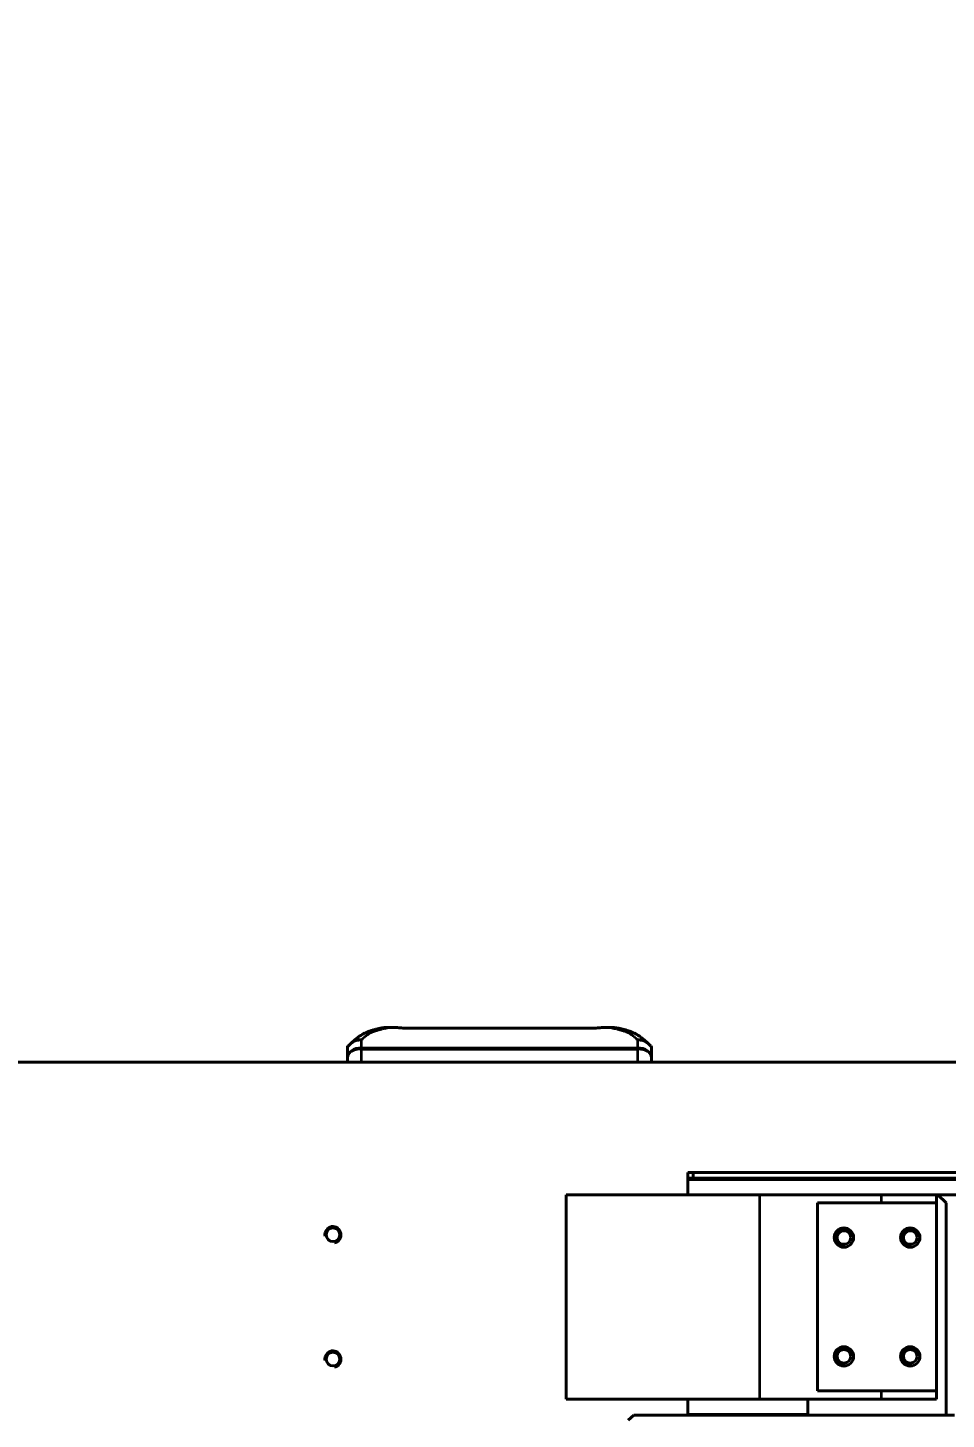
# Model space of a CAD drawing. Header units: millimetres. Extents: x 0 to 11890, y 0 to 8410.
# Drawn here: x 3076 to 3409, y 6450 to 6954 of the extents above; entities that cross this region are included whole.
import ezdxf

# ---------------------------------------------------------------- set-up
doc = ezdxf.new("R2010")
doc.units = ezdxf.units.MM
doc.header["$LTSCALE"] = 10
for name, color, linetype, lineweight in [('가시적인 것(ISO)', 3, 'Continuous', 40), ('가시적인 좁은 것(ISO)', 3, 'Continuous', 35), ('치수(ISO)', 2, 'Continuous', 25)]:
    doc.layers.add(name, color=color, linetype=linetype, lineweight=lineweight)
doc.styles.add('치수 텍스트_PSTEK_POSCO', font='isocp.shx')
doc.dimstyles.new('치수_PSTEK_POSCO', dxfattribs={"dimscale": 10, "dimtxt": 3, "dimasz": 2, "dimexe": 2, "dimexo": 2.5, "dimgap": 1, "dimtad": 1, "dimrnd": 1e-08, "dimdsep": 46, "dimtxsty": '치수 텍스트_PSTEK_POSCO', "dimcen": 0.09, "dimdle": 10, "dimclrd": 7, "dimclre": 7, "dimclrt": 2, "dimadec": 1, "dimazin": 2, "dimtfac": 1, "dimtmove": 0, "dimatfit": 3, "dimfxl": 0, "dimtolj": 1, "dimlwd": -1, "dimlwe": -1, "dimarcsym": 0})

# ---------------------------------------------------------------- blocks, each defined once
blk = doc.blocks.new('*D33')
at = {"layer": 'Defpoints', "color": 0}
for p in [(2184.83, 7619.6), (8116.83, 6944.6), (2184.83, 6219.6)]:
    blk.add_point(p, dxfattribs=at)
at = {"layer": '치수(ISO)', "color": 7}
for p, q in [((2184.83, 6269.6), (2184.83, 7659.6)), ((8116.83, 6994.6), (8116.83, 7659.6)), ((8076.83, 7619.6), (2224.83, 7619.6))]:
    blk.add_line(p, q, dxfattribs=at)
for points in [[(2224.83, 7626.26), (2224.83, 7612.93), (2184.83, 7619.6)], [(8076.83, 7626.26), (8076.83, 7612.93), (8116.83, 7619.6)]]:
    blk.add_solid(points, dxfattribs=at)
at = {"layer": '치수(ISO)', "color": 2, "insert": (5073.92, 7669.62), "char_height": 60, "attachment_point": 4, "style": '치수 텍스트_PSTEK_POSCO'}
blk.add_mtext('\\A1;5932', dxfattribs=at)
blk = doc.blocks.new('*D39')
at = {"layer": 'Defpoints', "color": 0}
for p in [(2406.83, 7439.6), (1606.83, 5027.6), (4228.33, 5027.6)]:
    blk.add_point(p, dxfattribs=at)
at = {"layer": '치수(ISO)', "color": 7}
for p, q in [((2356.83, 7439.6), (1566.83, 7439.6)), ((1606.83, 7399.6), (1606.83, 5067.6)), ((4178.33, 5027.6), (1566.83, 5027.6))]:
    blk.add_line(p, q, dxfattribs=at)
for points in [[(1600.16, 7399.6), (1613.49, 7399.6), (1606.83, 7439.6)], [(1600.16, 5067.6), (1613.49, 5067.6), (1606.83, 5027.6)]]:
    blk.add_solid(points, dxfattribs=at)
at = {"layer": '치수(ISO)', "color": 2, "insert": (1556.82, 6159.03), "char_height": 60, "attachment_point": 4, "rotation": 90, "style": '치수 텍스트_PSTEK_POSCO'}
blk.add_mtext('\\A1;2412', dxfattribs=at)

msp = doc.modelspace()

# ---------------------------------------------------------------- linework, layer by layer
at = {"layer": '가시적인 것(ISO)'}
for p, q in [((3209.679, 6592.097), (3206.276, 6592.097)), ((3282.076, 6591.926), (3212.076, 6591.926)), ((3287.877, 6592.097), (3284.474, 6592.097)), ((3192.076, 6581.308), (3192.076, 6585.109)), ((3192.076, 6579.597), (3192.076, 6581.308)), ((3302.076, 6585.109), (3302.076, 6581.308)), ((3302.076, 6581.308), (3302.076, 6579.597)), ((3953.826, 6579.597), (2998.826, 6579.597)), ((3315.147, 6539.597), (3315.147, 6537.597)), ((3317.147, 6539.597), (3315.147, 6539.597)), ((3315.147, 6537.597), (3317.147, 6537.597)), ((3315.147, 6537.597), (3315.147, 6537.097)), ((3315.147, 6531.597), (3315.147, 6537.097)), ((3317.147, 6537.597), (3317.147, 6539.597)), ((3960.326, 6539.597), (3317.147, 6539.597)), ((3317.147, 6537.597), (3960.326, 6537.597)), ((3341.147, 6531.597), (3271.147, 6531.597)), ((3271.147, 6531.597), (3271.147, 6457.597)), ((3341.147, 6531.597), (3385.147, 6531.597)), ((3385.147, 6531.597), (3405.147, 6531.597)), ((3405.147, 6528.597), (3405.147, 6531.597)), ((3405.147, 6531.597), (3405.647, 6531.597)), ((3405.647, 6531.597), (3816.147, 6531.597)), ((3405.647, 6531.597), (3408.647, 6528.597)), ((3362.147, 6528.597), (3385.147, 6528.597)), ((3362.147, 6460.597), (3362.147, 6528.597)), ((3405.147, 6528.597), (3385.147, 6528.597)), ((3405.147, 6528.597), (3405.147, 6460.597)), ((3408.647, 6528.597), (3408.647, 6451.854)), ((3385.147, 6460.597), (3362.147, 6460.597)), ((3385.147, 6460.597), (3405.147, 6460.597)), ((3405.147, 6457.597), (3405.147, 6460.597)), ((3271.147, 6457.597), (3341.147, 6457.597)), ((3315.147, 6452.097), (3315.147, 6457.597)), ((3385.147, 6457.597), (3341.147, 6457.597)), ((3358.647, 6451.854), (3358.647, 6457.597)), ((3405.147, 6457.597), (3385.147, 6457.597)), ((3293.647, 6449.974), (3295.647, 6451.854)), ((3295.647, 6451.854), (3411.647, 6451.854)), ((3315.147, 6452.097), (3315.147, 6451.854))]:
    msp.add_line(p, q, dxfattribs=at)
for centre, radius in [((3186.826, 6517.097), 2.459), ((3371.647, 6516.097), 3.5), ((3371.647, 6516.097), 2.458), ((3395.647, 6516.097), 3.5), ((3395.647, 6516.097), 2.458), ((3371.647, 6473.097), 3.5), ((3371.647, 6473.097), 2.458), ((3395.647, 6473.097), 3.5), ((3395.647, 6473.097), 2.458), ((3186.826, 6472.097), 2.459)]:
    msp.add_circle(centre, radius, dxfattribs=at)
for centre, start_param, end_param in [((3212.076, 6594.513), 4.3898616, 4.712389), ((3282.076, 6594.513), 4.712389, 5.0349164)]:
    msp.add_ellipse(centre, major_axis=(6, 0), ratio=0.4311095, start_param=start_param, end_param=end_param, dxfattribs=at)
for points, knots in [([(3193.334, 6586.337), (3193.465, 6586.463), (3193.598, 6586.59), (3193.734, 6586.717), (3193.87, 6586.845), (3194.009, 6586.974), (3194.152, 6587.103), (3194.17, 6587.12), (3194.188, 6587.136), (3194.206, 6587.152), (3194.287, 6587.226), (3194.37, 6587.3), (3194.453, 6587.375), (3194.498, 6587.415), (3194.544, 6587.455), (3194.59, 6587.495), (3194.63, 6587.531), (3194.671, 6587.566), (3194.711, 6587.601), (3194.747, 6587.632), (3194.782, 6587.663), (3194.818, 6587.694), (3194.872, 6587.74), (3194.926, 6587.786), (3194.981, 6587.832), (3195.005, 6587.853), (3195.03, 6587.873), (3195.054, 6587.893), (3195.076, 6587.912), (3195.099, 6587.931), (3195.121, 6587.95), (3195.169, 6587.989), (3195.217, 6588.029), (3195.265, 6588.068), (3195.276, 6588.077), (3195.287, 6588.086), (3195.298, 6588.095), (3195.381, 6588.162), (3195.465, 6588.23), (3195.551, 6588.297), (3195.555, 6588.301), (3195.56, 6588.305), (3195.565, 6588.309), (3195.646, 6588.373), (3195.729, 6588.437), (3195.814, 6588.502), (3195.837, 6588.519), (3195.86, 6588.537), (3195.884, 6588.555), (3195.951, 6588.605), (3196.019, 6588.656), (3196.088, 6588.707), (3196.133, 6588.74), (3196.179, 6588.773), (3196.225, 6588.806), (3196.275, 6588.842), (3196.325, 6588.878), (3196.376, 6588.913), (3196.447, 6588.963), (3196.52, 6589.013), (3196.594, 6589.063), (3196.622, 6589.082), (3196.65, 6589.101), (3196.679, 6589.12), (3196.705, 6589.138), (3196.731, 6589.155), (3196.757, 6589.172), (3196.783, 6589.19), (3196.81, 6589.207), (3196.836, 6589.224), (3196.889, 6589.258), (3196.942, 6589.293), (3196.996, 6589.327), (3197.068, 6589.372), (3197.14, 6589.417), (3197.214, 6589.461), (3197.251, 6589.484), (3197.289, 6589.506), (3197.327, 6589.529), (3197.365, 6589.551), (3197.404, 6589.574), (3197.443, 6589.597), (3197.461, 6589.607), (3197.479, 6589.617), (3197.497, 6589.628), (3197.519, 6589.64), (3197.54, 6589.653), (3197.562, 6589.665), (3197.569, 6589.669), (3197.576, 6589.673), (3197.583, 6589.677), (3197.587, 6589.679), (3197.59, 6589.68), (3197.593, 6589.682), (3197.603, 6589.688), (3197.613, 6589.694), (3197.623, 6589.699), (3197.639, 6589.708), (3197.655, 6589.717), (3197.67, 6589.725), (3197.675, 6589.728), (3197.68, 6589.731), (3197.685, 6589.733), (3197.766, 6589.778), (3197.848, 6589.822), (3197.931, 6589.866), (3197.962, 6589.882), (3197.993, 6589.898), (3198.023, 6589.913), (3198.158, 6589.983), (3198.295, 6590.05), (3198.433, 6590.115), (3198.517, 6590.155), (3198.602, 6590.195), (3198.687, 6590.233), (3198.708, 6590.243), (3198.729, 6590.252), (3198.75, 6590.261), (3198.772, 6590.271), (3198.793, 6590.281), (3198.815, 6590.29), (3198.858, 6590.309), (3198.901, 6590.328), (3198.943, 6590.346), (3199.112, 6590.419), (3199.283, 6590.489), (3199.456, 6590.557), (3199.472, 6590.563), (3199.487, 6590.569), (3199.503, 6590.575), (3199.656, 6590.635), (3199.811, 6590.692), (3199.968, 6590.749), (3200.071, 6590.786), (3200.175, 6590.822), (3200.28, 6590.858), (3200.345, 6590.88), (3200.411, 6590.903), (3200.477, 6590.924), (3200.676, 6590.99), (3200.877, 6591.054), (3201.08, 6591.115), (3201.215, 6591.156), (3201.35, 6591.196), (3201.487, 6591.235), (3201.624, 6591.274), (3201.761, 6591.312), (3201.899, 6591.35), (3202.037, 6591.387), (3202.176, 6591.424), (3202.315, 6591.46), (3202.372, 6591.475), (3202.429, 6591.49), (3202.486, 6591.505), (3202.569, 6591.526), (3202.651, 6591.546), (3202.734, 6591.567), (3202.815, 6591.587), (3202.896, 6591.607), (3202.978, 6591.627), (3203.059, 6591.647), (3203.14, 6591.666), (3203.222, 6591.686), (3203.302, 6591.705), (3203.383, 6591.724), (3203.464, 6591.743), (3203.502, 6591.752), (3203.541, 6591.761), (3203.58, 6591.77)], [0.003233251, 0.003233251, 0.003233251, 0.003233251, 0.004199145, 0.004199145, 0.004199145, 0.00516504, 0.00516504, 0.00516504, 0.005286522, 0.005286522, 0.005286522, 0.0058355, 0.0058355, 0.0058355, 0.006130935, 0.006130935, 0.006130935, 0.006389645, 0.006389645, 0.006389645, 0.006613882, 0.006613882, 0.006613882, 0.006949636, 0.006949636, 0.006949636, 0.007096829, 0.007096829, 0.007096829, 0.007232086, 0.007232086, 0.007232086, 0.00751631, 0.00751631, 0.00751631, 0.007579776, 0.007579776, 0.007579776, 0.008062724, 0.008062724, 0.008062724, 0.00808994, 0.00808994, 0.00808994, 0.008545671, 0.008545671, 0.008545671, 0.008671093, 0.008671093, 0.008671093, 0.009028618, 0.009028618, 0.009028618, 0.009261074, 0.009261074, 0.009261074, 0.009511565, 0.009511565, 0.009511565, 0.009861555, 0.009861555, 0.009861555, 0.009994513, 0.009994513, 0.009994513, 0.010115249, 0.010115249, 0.010115249, 0.010235986, 0.010235986, 0.010235986, 0.01047746, 0.01047746, 0.01047746, 0.01079726, 0.01079726, 0.01079726, 0.010960407, 0.010960407, 0.010960407, 0.011125515, 0.011125515, 0.011125515, 0.011201881, 0.011201881, 0.011201881, 0.011293358, 0.011293358, 0.011293358, 0.011322618, 0.011322618, 0.011322618, 0.011335706, 0.011335706, 0.011335706, 0.011378084, 0.011378084, 0.011378084, 0.011443354, 0.011443354, 0.011443354, 0.011462808, 0.011462808, 0.011462808, 0.011801185, 0.011801185, 0.011801185, 0.011926302, 0.011926302, 0.011926302, 0.012474965, 0.012474965, 0.012474965, 0.012810157, 0.012810157, 0.012810157, 0.012892196, 0.012892196, 0.012892196, 0.012977225, 0.012977225, 0.012977225, 0.013143492, 0.013143492, 0.013143492, 0.013799193, 0.013799193, 0.013799193, 0.013858091, 0.013858091, 0.013858091, 0.014439257, 0.014439257, 0.014439257, 0.014823985, 0.014823985, 0.014823985, 0.015064666, 0.015064666, 0.015064666, 0.01578988, 0.01578988, 0.01578988, 0.016272827, 0.016272827, 0.016272827, 0.016755774, 0.016755774, 0.016755774, 0.017238721, 0.017238721, 0.017238721, 0.017436642, 0.017436642, 0.017436642, 0.017721669, 0.017721669, 0.017721669, 0.01800108, 0.01800108, 0.01800108, 0.018279464, 0.018279464, 0.018279464, 0.018555258, 0.018555258, 0.018555258, 0.018687563, 0.018687563, 0.018687563, 0.018687563]), ([(3203.58, 6591.77), (3203.629, 6591.782), (3203.678, 6591.793), (3203.776, 6591.815), (3203.825, 6591.825), (3203.874, 6591.836)], [0.000000133, 0.000000133, 0.000000133, 0.000000133, 0.015182265, 0.015182265, 0.030364354, 0.030364354, 0.030364354, 0.030364354]), ([(3203.874, 6591.836), (3203.965, 6591.855), (3204.055, 6591.873), (3204.145, 6591.89), (3204.237, 6591.907), (3204.329, 6591.924), (3204.42, 6591.939), (3204.513, 6591.955), (3204.606, 6591.969), (3204.699, 6591.983), (3204.75, 6591.99), (3204.8, 6591.997), (3204.851, 6592.003), (3204.923, 6592.013), (3204.996, 6592.022), (3205.069, 6592.03), (3205.138, 6592.037), (3205.207, 6592.044), (3205.276, 6592.051), (3205.304, 6592.053), (3205.332, 6592.056), (3205.361, 6592.058), (3205.398, 6592.061), (3205.436, 6592.064), (3205.473, 6592.067), (3205.49, 6592.068), (3205.508, 6592.07), (3205.525, 6592.071), (3205.539, 6592.072), (3205.552, 6592.073), (3205.566, 6592.074), (3205.58, 6592.075), (3205.594, 6592.075), (3205.607, 6592.076), (3205.625, 6592.077), (3205.642, 6592.078), (3205.66, 6592.079), (3205.67, 6592.08), (3205.68, 6592.081), (3205.69, 6592.081), (3205.739, 6592.084), (3205.787, 6592.086), (3205.836, 6592.088), (3205.891, 6592.09), (3205.947, 6592.092), (3206.002, 6592.094), (3206.009, 6592.094), (3206.016, 6592.094), (3206.022, 6592.094), (3206.068, 6592.095), (3206.113, 6592.096), (3206.159, 6592.096), (3206.207, 6592.097), (3206.256, 6592.097), (3206.305, 6592.097), (3206.35, 6592.097), (3206.396, 6592.097), (3206.441, 6592.096), (3206.446, 6592.096), (3206.452, 6592.096), (3206.457, 6592.096), (3206.462, 6592.095), (3206.468, 6592.095), (3206.473, 6592.095), (3206.478, 6592.095), (3206.483, 6592.095), (3206.489, 6592.095), (3206.494, 6592.095), (3206.499, 6592.095), (3206.504, 6592.095), (3206.51, 6592.095), (3206.515, 6592.094), (3206.52, 6592.094), (3206.56, 6592.093), (3206.601, 6592.092), (3206.641, 6592.091), (3206.678, 6592.09), (3206.715, 6592.088), (3206.751, 6592.087), (3206.785, 6592.085), (3206.819, 6592.084), (3206.852, 6592.082), (3206.883, 6592.08), (3206.913, 6592.079), (3206.943, 6592.077), (3206.97, 6592.075), (3206.997, 6592.074), (3207.024, 6592.072), (3207.048, 6592.07), (3207.072, 6592.069), (3207.096, 6592.067), (3207.116, 6592.066), (3207.137, 6592.064), (3207.158, 6592.063), (3207.176, 6592.061), (3207.193, 6592.06), (3207.212, 6592.06), (3207.22, 6592.059), (3207.229, 6592.059), (3207.238, 6592.059)], [0, 0, 0, 0, 0.0002782366, 0.0002782366, 0.0002782366, 0.0005605541, 0.0005605541, 0.0005605541, 0.0008464323, 0.0008464323, 0.0008464323, 0.001001373, 0.001001373, 0.001001373, 0.0012249284, 0.0012249284, 0.0012249284, 0.0014377087, 0.0014377087, 0.0014377087, 0.0015241652, 0.0015241652, 0.0015241652, 0.0016398396, 0.0016398396, 0.0016398396, 0.0016928743, 0.0016928743, 0.0016928743, 0.0017351528, 0.0017351528, 0.0017351528, 0.0017774767, 0.0017774767, 0.0017774767, 0.0018314305, 0.0018314305, 0.0018314305, 0.001862285, 0.001862285, 0.001862285, 0.0020125759, 0.0020125759, 0.0020125759, 0.0021833571, 0.0021833571, 0.0021833571, 0.0022038293, 0.0022038293, 0.0022038293, 0.0023438397, 0.0023438397, 0.0023438397, 0.002494075, 0.002494075, 0.002494075, 0.0026341018, 0.0026341018, 0.0026341018, 0.0026503416, 0.0026503416, 0.0026503416, 0.0026665889, 0.0026665889, 0.0026665889, 0.0026828443, 0.0026828443, 0.0026828443, 0.0026991084, 0.0026991084, 0.0026991084, 0.0027153818, 0.0027153818, 0.0027153818, 0.0028389585, 0.0028389585, 0.0028389585, 0.0029523794, 0.0029523794, 0.0029523794, 0.003055652, 0.003055652, 0.003055652, 0.0031487834, 0.0031487834, 0.0031487834, 0.0032317941, 0.0032317941, 0.0032317941, 0.0033047538, 0.0033047538, 0.0033047538, 0.0033679015, 0.0033679015, 0.0033679015, 0.0034221447, 0.0034221447, 0.0034221447, 0.0034487741, 0.0034487741, 0.0034487741, 0.0034487741]), ([(3210.175, 6592.059), (3210.123, 6592.066), (3210.072, 6592.073), (3209.899, 6592.091), (3209.784, 6592.097), (3209.678, 6592.097)], [-0.883783758, -0.883783758, -0.883783758, -0.883783758, -0.864738122, -0.864738122, -0.81774663, -0.81774663, -0.81774663, -0.81774663]), ([(3284.474, 6592.097), (3284.339, 6592.097), (3284.2, 6592.087), (3284.034, 6592.067), (3284.006, 6592.063), (3283.978, 6592.059)], [0.677428624, 0.677428624, 0.677428624, 0.677428624, 0.744888063, 0.744888063, 0.758175336, 0.758175336, 0.758175336, 0.758175336]), ([(3286.915, 6592.059), (3287.109, 6592.059), (3287.687, 6592.134), (3289.165, 6592.035), (3289.721, 6591.953), (3290.278, 6591.836)], [-0.44873377, -0.44873377, -0.44873377, -0.44873377, -0.17185275, -0.17185275, -0.00000103, -0.00000103, -0.00000103, -0.00000103]), ([(3290.278, 6591.836), (3290.328, 6591.825), (3290.377, 6591.815), (3290.475, 6591.793), (3290.524, 6591.782), (3290.573, 6591.77)], [0.000001788, 0.000001788, 0.000001788, 0.000001788, 0.015183519, 0.015183519, 0.03036562, 0.03036562, 0.03036562, 0.03036562]), ([(3290.573, 6591.77), (3290.612, 6591.761), (3290.65, 6591.752), (3290.689, 6591.743), (3290.77, 6591.724), (3290.851, 6591.705), (3290.931, 6591.686), (3291.013, 6591.666), (3291.094, 6591.647), (3291.175, 6591.627), (3291.256, 6591.607), (3291.337, 6591.587), (3291.418, 6591.567), (3291.501, 6591.546), (3291.584, 6591.526), (3291.667, 6591.505), (3292.002, 6591.419), (3292.335, 6591.33), (3292.664, 6591.235), (3293.006, 6591.138), (3293.343, 6591.034), (3293.676, 6590.924), (3293.744, 6590.902), (3293.813, 6590.879), (3293.881, 6590.855), (3293.983, 6590.82), (3294.084, 6590.785), (3294.185, 6590.749), (3294.347, 6590.691), (3294.507, 6590.631), (3294.665, 6590.569), (3294.676, 6590.565), (3294.686, 6590.561), (3294.697, 6590.557), (3294.718, 6590.548), (3294.74, 6590.54), (3294.762, 6590.531), (3294.794, 6590.518), (3294.826, 6590.505), (3294.858, 6590.493), (3294.922, 6590.467), (3294.985, 6590.441), (3295.049, 6590.414), (3295.103, 6590.392), (3295.156, 6590.369), (3295.209, 6590.346), (3295.252, 6590.328), (3295.295, 6590.309), (3295.338, 6590.29), (3295.367, 6590.277), (3295.396, 6590.265), (3295.424, 6590.252), (3295.438, 6590.246), (3295.452, 6590.239), (3295.466, 6590.233), (3295.551, 6590.195), (3295.636, 6590.155), (3295.72, 6590.115), (3295.866, 6590.046), (3296.01, 6589.975), (3296.151, 6589.902), (3296.175, 6589.89), (3296.198, 6589.878), (3296.222, 6589.866), (3296.305, 6589.822), (3296.387, 6589.778), (3296.468, 6589.733), (3296.48, 6589.727), (3296.491, 6589.721), (3296.502, 6589.715), (3296.511, 6589.709), (3296.52, 6589.704), (3296.53, 6589.699), (3296.535, 6589.696), (3296.54, 6589.693), (3296.545, 6589.69), (3296.55, 6589.688), (3296.555, 6589.685), (3296.56, 6589.682), (3296.57, 6589.677), (3296.579, 6589.672), (3296.589, 6589.666), (3296.617, 6589.65), (3296.646, 6589.634), (3296.674, 6589.617), (3296.686, 6589.611), (3296.698, 6589.604), (3296.71, 6589.597), (3296.754, 6589.571), (3296.798, 6589.545), (3296.842, 6589.519), (3296.875, 6589.5), (3296.907, 6589.48), (3296.939, 6589.461), (3297.013, 6589.417), (3297.085, 6589.372), (3297.156, 6589.327), (3297.159, 6589.325), (3297.163, 6589.323), (3297.166, 6589.321), (3297.272, 6589.254), (3297.375, 6589.187), (3297.476, 6589.119), (3297.504, 6589.1), (3297.532, 6589.082), (3297.559, 6589.063), (3297.632, 6589.014), (3297.703, 6588.965), (3297.774, 6588.915), (3297.826, 6588.879), (3297.877, 6588.843), (3297.928, 6588.806), (3297.972, 6588.774), (3298.016, 6588.743), (3298.059, 6588.711), (3298.106, 6588.676), (3298.152, 6588.642), (3298.198, 6588.608), (3298.221, 6588.591), (3298.244, 6588.574), (3298.267, 6588.556), (3298.29, 6588.539), (3298.312, 6588.522), (3298.335, 6588.505), (3298.421, 6588.439), (3298.505, 6588.374), (3298.588, 6588.309), (3298.591, 6588.306), (3298.595, 6588.303), (3298.599, 6588.3), (3298.685, 6588.232), (3298.77, 6588.164), (3298.853, 6588.097), (3298.864, 6588.087), (3298.876, 6588.078), (3298.888, 6588.068), (3298.936, 6588.029), (3298.984, 6587.989), (3299.031, 6587.95), (3299.053, 6587.931), (3299.075, 6587.913), (3299.097, 6587.895), (3299.122, 6587.874), (3299.147, 6587.853), (3299.171, 6587.832), (3299.226, 6587.786), (3299.28, 6587.74), (3299.334, 6587.694), (3299.37, 6587.663), (3299.406, 6587.632), (3299.441, 6587.601), (3299.482, 6587.566), (3299.522, 6587.531), (3299.563, 6587.496), (3299.609, 6587.455), (3299.654, 6587.415), (3299.699, 6587.375), (3299.783, 6587.3), (3299.866, 6587.226), (3299.947, 6587.152), (3299.965, 6587.136), (3299.983, 6587.12), (3300.001, 6587.103), (3300.143, 6586.974), (3300.282, 6586.846), (3300.417, 6586.718), (3300.554, 6586.59), (3300.688, 6586.463), (3300.819, 6586.337)], [0, 0, 0, 0, 0.000132875, 0.000132875, 0.000132875, 0.000409796, 0.000409796, 0.000409796, 0.000689222, 0.000689222, 0.000689222, 0.000968866, 0.000968866, 0.000968866, 0.001255397, 0.001255397, 0.001255397, 0.002418546, 0.002418546, 0.002418546, 0.003626436, 0.003626436, 0.003626436, 0.003875465, 0.003875465, 0.003875465, 0.004248709, 0.004248709, 0.004248709, 0.004844331, 0.004844331, 0.004844331, 0.004884079, 0.004884079, 0.004884079, 0.004965439, 0.004965439, 0.004965439, 0.005086547, 0.005086547, 0.005086547, 0.005328764, 0.005328764, 0.005328764, 0.00553487, 0.00553487, 0.00553487, 0.005700532, 0.005700532, 0.005700532, 0.005813197, 0.005813197, 0.005813197, 0.005867123, 0.005867123, 0.005867123, 0.006202047, 0.006202047, 0.006202047, 0.006782063, 0.006782063, 0.006782063, 0.006878157, 0.006878157, 0.006878157, 0.00721921, 0.00721921, 0.00721921, 0.007266496, 0.007266496, 0.007266496, 0.007304764, 0.007304764, 0.007304764, 0.00732705, 0.00732705, 0.00732705, 0.007347585, 0.007347585, 0.007347585, 0.007387604, 0.007387604, 0.007387604, 0.007508713, 0.007508713, 0.007508713, 0.007560329, 0.007560329, 0.007560329, 0.007750929, 0.007750929, 0.007750929, 0.007893939, 0.007893939, 0.007893939, 0.008219986, 0.008219986, 0.008219986, 0.008235362, 0.008235362, 0.008235362, 0.008719795, 0.008719795, 0.008719795, 0.008852523, 0.008852523, 0.008852523, 0.009204228, 0.009204228, 0.009204228, 0.009463177, 0.009463177, 0.009463177, 0.009688661, 0.009688661, 0.009688661, 0.009930878, 0.009930878, 0.009930878, 0.010051986, 0.010051986, 0.010051986, 0.010173094, 0.010173094, 0.010173094, 0.01063631, 0.01063631, 0.01063631, 0.010657527, 0.010657527, 0.010657527, 0.011141961, 0.011141961, 0.011141961, 0.011209703, 0.011209703, 0.011209703, 0.011493975, 0.011493975, 0.011493975, 0.011626394, 0.011626394, 0.011626394, 0.011776572, 0.011776572, 0.011776572, 0.012110827, 0.012110827, 0.012110827, 0.012337126, 0.012337126, 0.012337126, 0.01259526, 0.01259526, 0.01259526, 0.012892149, 0.012892149, 0.012892149, 0.013442277, 0.013442277, 0.013442277, 0.013564126, 0.013564126, 0.013564126, 0.014529867, 0.014529867, 0.014529867, 0.015501858, 0.015501858, 0.015501858, 0.015501858]), ([(3192.076, 6585.109), (3192.076, 6585.109), (3192.076, 6585.109), (3192.076, 6585.109), (3192.076, 6585.109), (3192.076, 6585.109), (3192.076, 6585.109), (3192.076, 6585.109), (3192.076, 6585.109), (3192.077, 6585.109), (3192.077, 6585.11), (3192.089, 6585.121), (3192.138, 6585.17), (3192.358, 6585.387), (3192.509, 6585.537), (3192.846, 6585.866), (3192.94, 6585.957), (3193.135, 6586.147), (3193.23, 6586.238), (3193.334, 6586.337)], [-0.59188901, -0.59188901, -0.59188901, -0.59188901, -0.59141839, -0.59141839, -0.59088562, -0.59088562, -0.58969579, -0.58969579, -0.58600408, -0.58600408, -0.5549564, -0.5549564, -0.29647262, -0.29647262, -0.10710822, -0.10710822, -0.04732978, -0.04732978, -0.000001, -0.000001, -0.000001, -0.000001]), ([(3193.334, 6586.337), (3193.393, 6586.394), (3193.454, 6586.449), (3193.516, 6586.502), (3193.578, 6586.555), (3193.642, 6586.607), (3193.707, 6586.656), (3193.837, 6586.755), (3193.973, 6586.847), (3194.115, 6586.931), (3194.186, 6586.973), (3194.258, 6587.014), (3194.332, 6587.052), (3194.406, 6587.091), (3194.481, 6587.128), (3194.557, 6587.163), (3194.576, 6587.172), (3194.595, 6587.18), (3194.615, 6587.189), (3194.634, 6587.197), (3194.654, 6587.206), (3194.673, 6587.214), (3194.712, 6587.23), (3194.751, 6587.246), (3194.79, 6587.262), (3194.869, 6587.293), (3194.948, 6587.321), (3195.029, 6587.348), (3195.189, 6587.402), (3195.352, 6587.447), (3195.518, 6587.484), (3195.684, 6587.52), (3195.853, 6587.549), (3196.025, 6587.569), (3196.068, 6587.574), (3196.112, 6587.579), (3196.155, 6587.583), (3196.177, 6587.585), (3196.198, 6587.587), (3196.22, 6587.589), (3196.242, 6587.59), (3196.264, 6587.592), (3196.286, 6587.594), (3196.373, 6587.599), (3196.461, 6587.603), (3196.548, 6587.605), (3196.636, 6587.606), (3196.724, 6587.606), (3196.812, 6587.603), (3196.856, 6587.602), (3196.9, 6587.6), (3196.944, 6587.597), (3196.966, 6587.596), (3196.988, 6587.595), (3197.01, 6587.593), (3197.021, 6587.592), (3197.033, 6587.592), (3197.044, 6587.591), (3197.047, 6587.591), (3197.05, 6587.59), (3197.054, 6587.59), (3197.062, 6587.59), (3197.069, 6587.589), (3197.076, 6587.588)], [0, 0, 0, 0, 0.0002668312, 0.0002668312, 0.0002668312, 0.0005336623, 0.0005336623, 0.0005336623, 0.0010673247, 0.0010673247, 0.0010673247, 0.0013341559, 0.0013341559, 0.0013341559, 0.001600987, 0.001600987, 0.001600987, 0.0016676948, 0.0016676948, 0.0016676948, 0.0017344026, 0.0017344026, 0.0017344026, 0.0018678182, 0.0018678182, 0.0018678182, 0.0021346494, 0.0021346494, 0.0021346494, 0.0026683117, 0.0026683117, 0.0026683117, 0.0032019741, 0.0032019741, 0.0032019741, 0.0033353897, 0.0033353897, 0.0033353897, 0.0034020975, 0.0034020975, 0.0034020975, 0.0034688053, 0.0034688053, 0.0034688053, 0.0037356364, 0.0037356364, 0.0037356364, 0.0040024676, 0.0040024676, 0.0040024676, 0.0041358832, 0.0041358832, 0.0041358832, 0.004202591, 0.004202591, 0.004202591, 0.0042359449, 0.0042359449, 0.0042359449, 0.004246368, 0.004246368, 0.004246368, 0.0042692988, 0.0042692988, 0.0042692988, 0.0042692988]), ([(3300.819, 6586.337), (3300.76, 6586.394), (3300.699, 6586.449), (3300.637, 6586.502), (3300.575, 6586.555), (3300.511, 6586.607), (3300.446, 6586.656), (3300.315, 6586.755), (3300.179, 6586.847), (3300.038, 6586.931), (3299.967, 6586.973), (3299.895, 6587.014), (3299.821, 6587.052), (3299.747, 6587.091), (3299.672, 6587.128), (3299.596, 6587.163), (3299.577, 6587.172), (3299.557, 6587.18), (3299.538, 6587.189), (3299.519, 6587.197), (3299.499, 6587.206), (3299.48, 6587.214), (3299.441, 6587.23), (3299.402, 6587.246), (3299.362, 6587.262), (3299.284, 6587.293), (3299.204, 6587.321), (3299.124, 6587.348), (3298.964, 6587.402), (3298.801, 6587.447), (3298.635, 6587.484), (3298.468, 6587.52), (3298.299, 6587.549), (3298.127, 6587.569), (3298.084, 6587.574), (3298.041, 6587.579), (3297.998, 6587.583), (3297.976, 6587.585), (3297.954, 6587.587), (3297.933, 6587.589), (3297.911, 6587.59), (3297.889, 6587.592), (3297.867, 6587.594), (3297.78, 6587.599), (3297.692, 6587.603), (3297.605, 6587.605), (3297.517, 6587.606), (3297.429, 6587.606), (3297.341, 6587.603), (3297.297, 6587.602), (3297.253, 6587.6), (3297.209, 6587.597), (3297.187, 6587.596), (3297.165, 6587.595), (3297.142, 6587.593), (3297.131, 6587.592), (3297.12, 6587.592), (3297.109, 6587.591), (3297.106, 6587.591), (3297.102, 6587.59), (3297.099, 6587.59), (3297.091, 6587.59), (3297.084, 6587.589), (3297.076, 6587.588)], [0, 0, 0, 0, 0.0002668383, 0.0002668383, 0.0002668383, 0.0005336766, 0.0005336766, 0.0005336766, 0.0010673532, 0.0010673532, 0.0010673532, 0.0013341915, 0.0013341915, 0.0013341915, 0.0016010298, 0.0016010298, 0.0016010298, 0.0016677393, 0.0016677393, 0.0016677393, 0.0017344489, 0.0017344489, 0.0017344489, 0.001867868, 0.001867868, 0.001867868, 0.0021347063, 0.0021347063, 0.0021347063, 0.0026683829, 0.0026683829, 0.0026683829, 0.0032020595, 0.0032020595, 0.0032020595, 0.0033354787, 0.0033354787, 0.0033354787, 0.0034021882, 0.0034021882, 0.0034021882, 0.0034688978, 0.0034688978, 0.0034688978, 0.0037357361, 0.0037357361, 0.0037357361, 0.0040025744, 0.0040025744, 0.0040025744, 0.0041359935, 0.0041359935, 0.0041359935, 0.0042027031, 0.0042027031, 0.0042027031, 0.0042360579, 0.0042360579, 0.0042360579, 0.0042464813, 0.0042464813, 0.0042464813, 0.0042694127, 0.0042694127, 0.0042694127, 0.0042694127]), ([(3300.819, 6586.337), (3300.923, 6586.238), (3301.017, 6586.147), (3301.213, 6585.958), (3301.306, 6585.866), (3301.643, 6585.537), (3301.794, 6585.387), (3302.014, 6585.17), (3302.064, 6585.121), (3302.075, 6585.11), (3302.076, 6585.109), (3302.076, 6585.109), (3302.076, 6585.109), (3302.076, 6585.109), (3302.076, 6585.109), (3302.076, 6585.109), (3302.076, 6585.109), (3302.076, 6585.109), (3302.076, 6585.109), (3302.076, 6585.109)], [0.000001, 0.000001, 0.000001, 0.000001, 0.04730973, 0.04730973, 0.10705499, 0.10705499, 0.29630508, 0.29630508, 0.55492902, 0.55492902, 0.58599775, 0.58599775, 0.58969143, 0.58969143, 0.59088145, 0.59088145, 0.59141442, 0.59141442, 0.59188518, 0.59188518, 0.59188518, 0.59188518])]:
    msp.add_open_spline(points, degree=3, knots=knots, dxfattribs=at)
at = {"layer": '가시적인 좁은 것(ISO)'}
for p, q in [((3207.238, 6592.059), (3210.175, 6592.059)), ((3283.978, 6592.059), (3286.915, 6592.059)), ((3197.076, 6587.588), (3197.076, 6584.727)), ((3297.076, 6584.727), (3297.076, 6587.588)), ((3197.076, 6584.268), (3197.076, 6584.727)), ((3197.076, 6584.727), (3297.076, 6584.727)), ((3197.076, 6584.268), (3197.076, 6579.597)), ((3197.076, 6584.268), (3297.076, 6584.268)), ((3297.076, 6584.727), (3297.076, 6584.268)), ((3297.076, 6579.597), (3297.076, 6584.268)), ((3315.147, 6537.097), (3960.326, 6537.097)), ((3341.147, 6531.597), (3341.147, 6457.597)), ((3385.147, 6531.597), (3385.147, 6528.597)), ((3385.147, 6460.597), (3385.147, 6457.597)), ((3358.647, 6452.097), (3315.147, 6452.097))]:
    msp.add_line(p, q, dxfattribs=at)
for centre, start, end in [((3186.826, 6517.097), 280, 190), ((3371.647, 6516.097), 10, 280), ((3395.647, 6516.097), 10, 280), ((3371.647, 6473.097), 10, 280), ((3395.647, 6473.097), 10, 280), ((3186.826, 6472.097), 280, 190)]:
    msp.add_arc(centre, 3, start, end, dxfattribs=at)
for centre, major_axis, ratio, start_param, end_param in [((3197.076, 6581.308), (5, 0), 0.6839043, 1.5707963, 3.1415927), ((3197.076, 6581.308), (5, 0), 0.5920744, 1.5707963, 3.1415927), ((3297.076, 6581.308), (-5, 0), 0.6839043, 3.1415927, 4.712389), ((3297.076, 6581.308), (-5, 0), 0.5920744, 3.1415927, 4.712389)]:
    msp.add_ellipse(centre, major_axis=major_axis, ratio=ratio, start_param=start_param, end_param=end_param, dxfattribs=at)
for points, knots in [([(3207.238, 6592.059), (3206.964, 6591.998), (3206.69, 6591.937), (3206.417, 6591.876), (3206.341, 6591.859), (3206.265, 6591.843), (3206.19, 6591.826), (3206.182, 6591.824), (3206.174, 6591.822), (3206.167, 6591.821), (3206.155, 6591.818), (3206.144, 6591.816), (3206.133, 6591.813), (3206.123, 6591.811), (3206.114, 6591.809), (3206.104, 6591.807), (3206.095, 6591.805), (3206.086, 6591.803), (3206.076, 6591.801), (3206.038, 6591.792), (3206, 6591.784), (3205.963, 6591.775), (3205.959, 6591.775), (3205.956, 6591.774), (3205.953, 6591.773), (3205.81, 6591.741), (3205.667, 6591.709), (3205.524, 6591.677), (3205.519, 6591.676), (3205.514, 6591.675), (3205.509, 6591.674), (3205.229, 6591.611), (3204.95, 6591.547), (3204.673, 6591.483), (3204.651, 6591.478), (3204.629, 6591.472), (3204.608, 6591.467), (3204.533, 6591.45), (3204.458, 6591.432), (3204.384, 6591.414), (3204.31, 6591.397), (3204.236, 6591.379), (3204.162, 6591.361), (3204.053, 6591.334), (3203.944, 6591.307), (3203.835, 6591.28), (3203.798, 6591.27), (3203.76, 6591.261), (3203.722, 6591.251), (3203.485, 6591.191), (3203.25, 6591.128), (3203.019, 6591.064), (3202.968, 6591.049), (3202.916, 6591.035), (3202.865, 6591.02), (3202.651, 6590.959), (3202.44, 6590.895), (3202.233, 6590.829), (3202.171, 6590.809), (3202.11, 6590.789), (3202.049, 6590.769), (3201.983, 6590.748), (3201.918, 6590.726), (3201.854, 6590.703), (3201.822, 6590.693), (3201.791, 6590.682), (3201.76, 6590.671), (3201.729, 6590.66), (3201.698, 6590.649), (3201.668, 6590.638), (3201.665, 6590.637), (3201.661, 6590.636), (3201.658, 6590.635), (3201.6, 6590.614), (3201.543, 6590.593), (3201.486, 6590.571), (3201.417, 6590.546), (3201.349, 6590.52), (3201.282, 6590.493), (3201.232, 6590.474), (3201.183, 6590.454), (3201.135, 6590.435), (3201.062, 6590.405), (3200.99, 6590.375), (3200.919, 6590.345), (3200.89, 6590.332), (3200.86, 6590.319), (3200.831, 6590.306), (3200.821, 6590.302), (3200.811, 6590.297), (3200.802, 6590.293), (3200.782, 6590.285), (3200.763, 6590.276), (3200.744, 6590.267), (3200.687, 6590.241), (3200.63, 6590.215), (3200.574, 6590.189), (3200.544, 6590.175), (3200.515, 6590.161), (3200.486, 6590.146), (3200.406, 6590.107), (3200.327, 6590.068), (3200.25, 6590.027), (3200.229, 6590.017), (3200.209, 6590.006), (3200.188, 6589.995), (3200.157, 6589.978), (3200.127, 6589.962), (3200.096, 6589.945), (3200.084, 6589.938), (3200.071, 6589.931), (3200.059, 6589.924), (3200.055, 6589.922), (3200.05, 6589.919), (3200.046, 6589.917), (3200.044, 6589.916), (3200.042, 6589.915), (3200.04, 6589.914), (3200.034, 6589.91), (3200.028, 6589.907), (3200.021, 6589.903), (3199.997, 6589.889), (3199.972, 6589.875), (3199.948, 6589.861), (3199.935, 6589.853), (3199.922, 6589.846), (3199.909, 6589.838), (3199.873, 6589.817), (3199.838, 6589.797), (3199.804, 6589.776), (3199.757, 6589.747), (3199.71, 6589.718), (3199.665, 6589.69), (3199.658, 6589.685), (3199.651, 6589.681), (3199.645, 6589.677), (3199.56, 6589.623), (3199.478, 6589.569), (3199.397, 6589.514), (3199.314, 6589.458), (3199.233, 6589.402), (3199.153, 6589.345), (3199.149, 6589.342), (3199.145, 6589.339), (3199.141, 6589.336), (3199.067, 6589.283), (3198.994, 6589.229), (3198.922, 6589.175), (3198.913, 6589.168), (3198.905, 6589.162), (3198.896, 6589.156), (3198.829, 6589.105), (3198.763, 6589.054), (3198.697, 6589.003), (3198.685, 6588.993), (3198.672, 6588.983), (3198.659, 6588.973), (3198.635, 6588.954), (3198.611, 6588.935), (3198.587, 6588.916), (3198.551, 6588.887), (3198.515, 6588.858), (3198.479, 6588.829), (3198.463, 6588.815), (3198.446, 6588.802), (3198.43, 6588.788), (3198.392, 6588.757), (3198.354, 6588.726), (3198.317, 6588.696), (3198.3, 6588.682), (3198.283, 6588.668), (3198.267, 6588.654), (3198.246, 6588.637), (3198.226, 6588.62), (3198.206, 6588.602), (3198.132, 6588.54), (3198.06, 6588.478), (3197.988, 6588.416), (3197.944, 6588.378), (3197.9, 6588.339), (3197.856, 6588.301), (3197.829, 6588.277), (3197.801, 6588.253), (3197.774, 6588.228), (3197.704, 6588.166), (3197.634, 6588.103), (3197.565, 6588.04), (3197.53, 6588.009), (3197.495, 6587.977), (3197.461, 6587.946), (3197.358, 6587.851), (3197.256, 6587.757), (3197.155, 6587.662), (3197.129, 6587.638), (3197.103, 6587.613), (3197.076, 6587.588)], [0, 0, 0, 0, 0.000941226, 0.000941226, 0.000941226, 0.001201193, 0.001201193, 0.001201193, 0.001227264, 0.001227264, 0.001227264, 0.001266185, 0.001266185, 0.001266185, 0.001298681, 0.001298681, 0.001298681, 0.001331177, 0.001331177, 0.001331177, 0.001461161, 0.001461161, 0.001461161, 0.001472717, 0.001472717, 0.001472717, 0.001963622, 0.001963622, 0.001963622, 0.001981148, 0.001981148, 0.001981148, 0.002945433, 0.002945433, 0.002945433, 0.003021715, 0.003021715, 0.003021715, 0.003282008, 0.003282008, 0.003282008, 0.003542231, 0.003542231, 0.003542231, 0.003927245, 0.003927245, 0.003927245, 0.004062017, 0.004062017, 0.004062017, 0.004909056, 0.004909056, 0.004909056, 0.005097908, 0.005097908, 0.005097908, 0.005890867, 0.005890867, 0.005890867, 0.00612767, 0.00612767, 0.00612767, 0.006381772, 0.006381772, 0.006381772, 0.006504499, 0.006504499, 0.006504499, 0.006627225, 0.006627225, 0.006627225, 0.006639885, 0.006639885, 0.006639885, 0.006872678, 0.006872678, 0.006872678, 0.007155595, 0.007155595, 0.007155595, 0.007363584, 0.007363584, 0.007363584, 0.007678194, 0.007678194, 0.007678194, 0.007809907, 0.007809907, 0.007809907, 0.007854489, 0.007854489, 0.007854489, 0.007941877, 0.007941877, 0.007941877, 0.008205599, 0.008205599, 0.008205599, 0.008345395, 0.008345395, 0.008345395, 0.008731939, 0.008731939, 0.008731939, 0.0088363, 0.0088363, 0.0088363, 0.008994563, 0.008994563, 0.008994563, 0.009060163, 0.009060163, 0.009060163, 0.009081753, 0.009081753, 0.009081753, 0.009092955, 0.009092955, 0.009092955, 0.00912574, 0.00912574, 0.00912574, 0.00925683, 0.00925683, 0.00925683, 0.009327206, 0.009327206, 0.009327206, 0.009518765, 0.009518765, 0.009518765, 0.009780407, 0.009780407, 0.009780407, 0.009818111, 0.009818111, 0.009818111, 0.010302942, 0.010302942, 0.010302942, 0.010799923, 0.010799923, 0.010799923, 0.01082464, 0.01082464, 0.01082464, 0.011290828, 0.011290828, 0.011290828, 0.011345653, 0.011345653, 0.011345653, 0.011781734, 0.011781734, 0.011781734, 0.011866099, 0.011866099, 0.011866099, 0.012027187, 0.012027187, 0.012027187, 0.012272639, 0.012272639, 0.012272639, 0.012386176, 0.012386176, 0.012386176, 0.012646356, 0.012646356, 0.012646356, 0.012763545, 0.012763545, 0.012763545, 0.012906512, 0.012906512, 0.012906512, 0.013426705, 0.013426705, 0.013426705, 0.013745356, 0.013745356, 0.013745356, 0.013946774, 0.013946774, 0.013946774, 0.014466737, 0.014466737, 0.014466737, 0.014727167, 0.014727167, 0.014727167, 0.015506409, 0.015506409, 0.015506409, 0.015708978, 0.015708978, 0.015708978, 0.015708978]), ([(3297.076, 6587.588), (3297.05, 6587.613), (3297.024, 6587.638), (3296.998, 6587.662), (3296.897, 6587.757), (3296.795, 6587.851), (3296.692, 6587.946), (3296.657, 6587.977), (3296.623, 6588.009), (3296.588, 6588.04), (3296.519, 6588.103), (3296.449, 6588.166), (3296.379, 6588.228), (3296.351, 6588.253), (3296.324, 6588.277), (3296.297, 6588.301), (3296.253, 6588.339), (3296.209, 6588.378), (3296.165, 6588.416), (3296.093, 6588.478), (3296.021, 6588.54), (3295.947, 6588.602), (3295.927, 6588.619), (3295.907, 6588.636), (3295.887, 6588.653), (3295.87, 6588.667), (3295.853, 6588.681), (3295.836, 6588.696), (3295.799, 6588.726), (3295.761, 6588.757), (3295.723, 6588.788), (3295.707, 6588.801), (3295.691, 6588.814), (3295.675, 6588.827), (3295.615, 6588.876), (3295.555, 6588.925), (3295.494, 6588.973), (3295.482, 6588.982), (3295.47, 6588.991), (3295.458, 6589.001), (3295.392, 6589.053), (3295.325, 6589.104), (3295.257, 6589.156), (3295.249, 6589.161), (3295.242, 6589.167), (3295.234, 6589.173), (3295.161, 6589.227), (3295.087, 6589.282), (3295.011, 6589.336), (3295.008, 6589.338), (3295.005, 6589.341), (3295.002, 6589.343), (3294.923, 6589.399), (3294.843, 6589.455), (3294.761, 6589.511), (3294.679, 6589.567), (3294.595, 6589.622), (3294.509, 6589.677), (3294.502, 6589.681), (3294.495, 6589.685), (3294.488, 6589.69), (3294.443, 6589.718), (3294.396, 6589.747), (3294.349, 6589.776), (3294.314, 6589.797), (3294.278, 6589.818), (3294.242, 6589.839), (3294.23, 6589.847), (3294.217, 6589.854), (3294.205, 6589.861), (3294.181, 6589.875), (3294.156, 6589.889), (3294.132, 6589.903), (3294.125, 6589.907), (3294.119, 6589.91), (3294.113, 6589.914), (3294.109, 6589.915), (3294.106, 6589.917), (3294.102, 6589.919), (3294.1, 6589.921), (3294.097, 6589.922), (3294.094, 6589.924), (3294.082, 6589.931), (3294.069, 6589.938), (3294.057, 6589.945), (3294.024, 6589.963), (3293.991, 6589.981), (3293.958, 6589.998), (3293.94, 6590.008), (3293.921, 6590.018), (3293.903, 6590.027), (3293.822, 6590.07), (3293.739, 6590.112), (3293.654, 6590.153), (3293.629, 6590.165), (3293.604, 6590.177), (3293.579, 6590.189), (3293.551, 6590.202), (3293.522, 6590.215), (3293.494, 6590.229), (3293.467, 6590.241), (3293.439, 6590.253), (3293.412, 6590.266), (3293.398, 6590.272), (3293.384, 6590.278), (3293.371, 6590.285), (3293.357, 6590.291), (3293.343, 6590.297), (3293.329, 6590.303), (3293.326, 6590.304), (3293.324, 6590.305), (3293.322, 6590.306), (3293.292, 6590.319), (3293.263, 6590.332), (3293.234, 6590.345), (3293.115, 6590.395), (3292.994, 6590.445), (3292.871, 6590.493), (3292.793, 6590.524), (3292.714, 6590.554), (3292.634, 6590.584), (3292.588, 6590.601), (3292.541, 6590.618), (3292.495, 6590.635), (3292.366, 6590.681), (3292.236, 6590.725), (3292.104, 6590.769), (3292.034, 6590.792), (3291.964, 6590.815), (3291.893, 6590.838), (3291.695, 6590.901), (3291.493, 6590.961), (3291.287, 6591.02), (3291.229, 6591.037), (3291.171, 6591.053), (3291.113, 6591.07), (3290.889, 6591.132), (3290.661, 6591.192), (3290.431, 6591.251), (3290.388, 6591.262), (3290.345, 6591.273), (3290.302, 6591.284), (3290.199, 6591.31), (3290.095, 6591.335), (3289.991, 6591.361), (3289.917, 6591.379), (3289.843, 6591.397), (3289.769, 6591.414), (3289.694, 6591.432), (3289.62, 6591.45), (3289.545, 6591.467), (3289.52, 6591.473), (3289.494, 6591.479), (3289.468, 6591.485), (3289.195, 6591.549), (3288.92, 6591.612), (3288.644, 6591.674), (3288.636, 6591.676), (3288.629, 6591.677), (3288.621, 6591.679), (3288.479, 6591.711), (3288.337, 6591.743), (3288.195, 6591.774), (3288.155, 6591.783), (3288.116, 6591.792), (3288.077, 6591.801), (3288.067, 6591.803), (3288.058, 6591.805), (3288.048, 6591.807), (3288.039, 6591.809), (3288.029, 6591.811), (3288.02, 6591.813), (3288.007, 6591.816), (3287.994, 6591.819), (3287.981, 6591.822), (3287.975, 6591.823), (3287.969, 6591.824), (3287.963, 6591.826), (3287.888, 6591.843), (3287.812, 6591.859), (3287.736, 6591.876), (3287.462, 6591.937), (3287.188, 6591.998), (3286.915, 6592.059)], [0, 0, 0, 0, 0.000201398, 0.000201398, 0.000201398, 0.000976813, 0.000976813, 0.000976813, 0.001235584, 0.001235584, 0.001235584, 0.001753207, 0.001753207, 0.001753207, 0.001953627, 0.001953627, 0.001953627, 0.002271266, 0.002271266, 0.002271266, 0.002789839, 0.002789839, 0.002789839, 0.00293044, 0.00293044, 0.00293044, 0.003049351, 0.003049351, 0.003049351, 0.003309012, 0.003309012, 0.003309012, 0.003418847, 0.003418847, 0.003418847, 0.003828196, 0.003828196, 0.003828196, 0.003907254, 0.003907254, 0.003907254, 0.004346895, 0.004346895, 0.004346895, 0.00439566, 0.00439566, 0.00439566, 0.004865012, 0.004865012, 0.004865012, 0.004884067, 0.004884067, 0.004884067, 0.005372474, 0.005372474, 0.005372474, 0.005860881, 0.005860881, 0.005860881, 0.00589899, 0.00589899, 0.00589899, 0.006156887, 0.006156887, 0.006156887, 0.006349287, 0.006349287, 0.006349287, 0.006414484, 0.006414484, 0.006414484, 0.006543158, 0.006543158, 0.006543158, 0.006575312, 0.006575312, 0.006575312, 0.006593491, 0.006593491, 0.006593491, 0.006607461, 0.006607461, 0.006607461, 0.006671742, 0.006671742, 0.006671742, 0.006837694, 0.006837694, 0.006837694, 0.006928633, 0.006928633, 0.006928633, 0.007326101, 0.007326101, 0.007326101, 0.007441302, 0.007441302, 0.007441302, 0.007570304, 0.007570304, 0.007570304, 0.007692406, 0.007692406, 0.007692406, 0.007753457, 0.007753457, 0.007753457, 0.007814508, 0.007814508, 0.007814508, 0.007824866, 0.007824866, 0.007824866, 0.007952801, 0.007952801, 0.007952801, 0.008465555, 0.008465555, 0.008465555, 0.008791321, 0.008791321, 0.008791321, 0.008979729, 0.008979729, 0.008979729, 0.009495201, 0.009495201, 0.009495201, 0.009768134, 0.009768134, 0.009768134, 0.010529638, 0.010529638, 0.010529638, 0.010744948, 0.010744948, 0.010744948, 0.011567935, 0.011567935, 0.011567935, 0.011721761, 0.011721761, 0.011721761, 0.012088258, 0.012088258, 0.012088258, 0.012348621, 0.012348621, 0.012348621, 0.01260898, 0.01260898, 0.01260898, 0.012698575, 0.012698575, 0.012698575, 0.013649254, 0.013649254, 0.013649254, 0.013675388, 0.013675388, 0.013675388, 0.014163795, 0.014163795, 0.014163795, 0.014298794, 0.014298794, 0.014298794, 0.014331266, 0.014331266, 0.014331266, 0.014363739, 0.014363739, 0.014363739, 0.014407998, 0.014407998, 0.014407998, 0.014428684, 0.014428684, 0.014428684, 0.014688465, 0.014688465, 0.014688465, 0.015629015, 0.015629015, 0.015629015, 0.015629015])]:
    msp.add_open_spline(points, degree=3, knots=knots, dxfattribs=at)

# ---------------------------------------------------------------- dimensions: what is measured, and where the dimension line sits
at = {"layer": '치수(ISO)', "color": 7}
for base, p1, p2, angle, picture, middle in [((2184.826, 7619.597), (8116.826, 6944.597), (2184.826, 6219.597), 180, '*D33', (5150.826, 7619.597)), ((1606.826, 5027.597), (2406.826, 7439.597), (4228.326, 5027.597), 90, '*D39', (1606.826, 6233.597))]:
    dim = msp.add_linear_dim(base=base, p1=p1, p2=p2, angle=angle, dimstyle='치수_PSTEK_POSCO', override={"dimscale": 20, "dimtofl": 0, "dimatfit": 1}, dxfattribs=at)
    dim.commit()
    dim.dimension.update_dxf_attribs({"geometry": picture, "text_midpoint": middle, "dimtype": 160})

doc.saveas('drawing.dxf')
